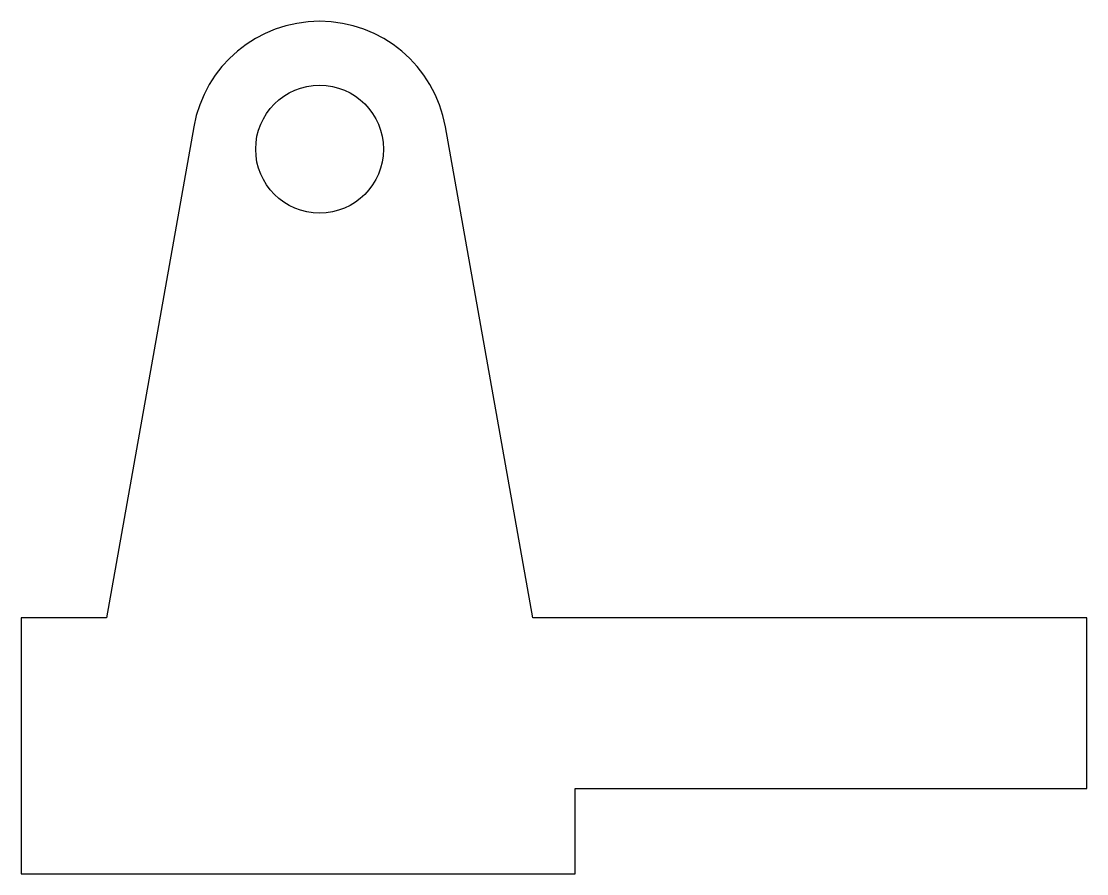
# Model space of a CAD drawing. Header units: millimetres. Extents: x -65 to 185, y 0 to 200.
import ezdxf

# ---------------------------------------------------------------- set-up
doc = ezdxf.new("R2010")
doc.units = ezdxf.units.MM

msp = doc.modelspace()

# ---------------------------------------------------------------- linework, layer by layer
at = {"color": 7, "linetype": 'Continuous', "lineweight": 25}
for p, q in [((-24.54, 175.24), (-45, 60)), ((55, 60), (34.54, 175.24)), ((-45, 60), (-65, 60)), ((-65, 60), (-65, 0)), ((185, 60), (55, 60)), ((185, 20), (185, 60)), ((65, 0), (65, 20)), ((65, 20), (185, 20)), ((-65, 0), (65, 0))]:
    msp.add_line(p, q, dxfattribs=at)
msp.add_circle((5, 170), 15, dxfattribs=at)
msp.add_arc((5, 170), 30, 10.0681, 169.9319, dxfattribs=at)

doc.saveas('drawing.dxf')
